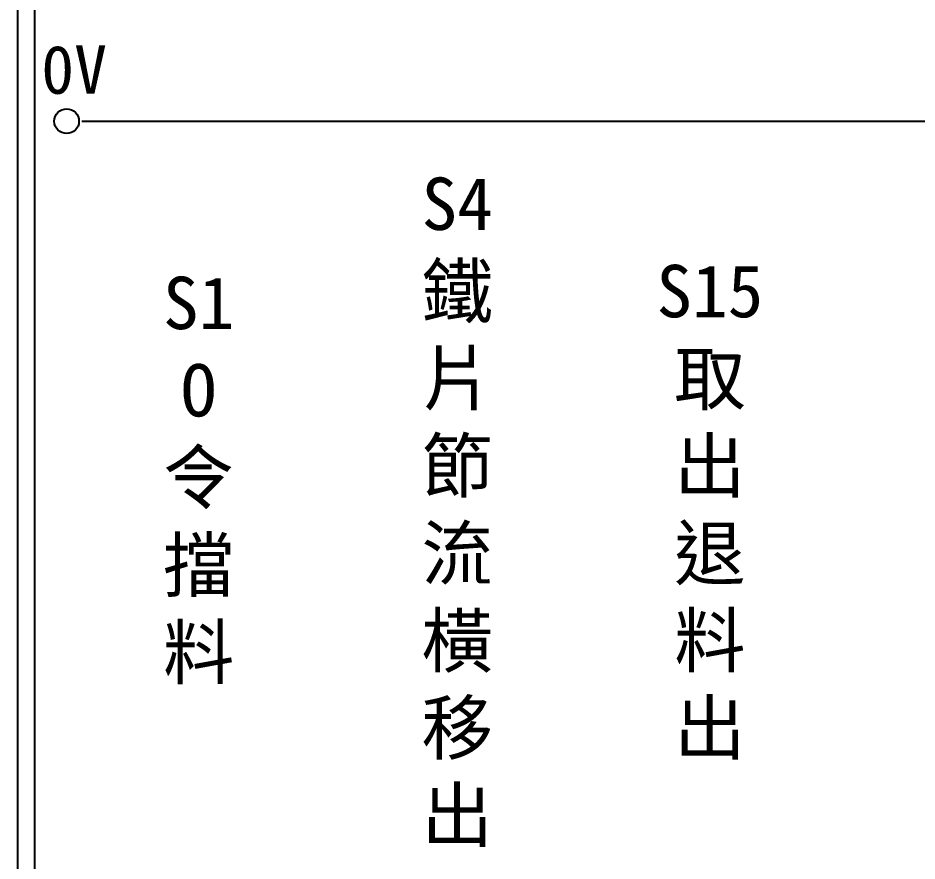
# Model space of a CAD drawing. Extents: x 926 to 1213, y 3 to 207.
# Drawn here: x 925.7 to 992.7, y 44.9 to 107.6 of the extents above; entities that cross this region are included whole.
import ezdxf

# ---------------------------------------------------------------- set-up
doc = ezdxf.new("R2010")
doc.units = 0
doc.layers.add('圖框層', color=7, linetype='CONTINUOUS')
doc.layers.add('標尺寸層', color=3, linetype='CONTINUOUS')
doc.styles.add('CNS', font='romanc.shx', dxfattribs={"bigfont": 'chineset.shx'})
doc.styles.add('STSL', font='kaiu.ttf')

msp = doc.modelspace()

# ---------------------------------------------------------------- linework, layer by layer
at = {"layer": '圖框層', "color": 7}
for p, q in [((925.742, 3), (925.742, 206.969)), ((926.992, 4.25), (926.992, 205.719))]:
    msp.add_line(p, q, dxfattribs=at)
at = {"layer": '標尺寸層', "color": 7}
msp.add_line((930.49, 99.958), (1208.361, 99.958), dxfattribs=at)
msp.add_circle((929.363, 99.958), 0.92, dxfattribs=at)

# ---------------------------------------------------------------- texts
at = {"layer": '圖框層', "color": 4, "style": 'STSL'}
msp.add_text('0V', height=3.6, dxfattribs=at).set_placement((927.474, 102))
at = {"layer": '標尺寸層', "color": 7, "char_height": 3.9, "width": 4.96081, "attachment_point": 5, "style": 'CNS'}
for s, insert in [('{\\fDFKai-SB|b0|i0|c136|p65;S4鐵片節流橫移出}', (958.439, 70.851)), ('{\\fDFKai-SB|b0|i0|c136|p65;S15取出退料出}', (977.246, 70.851)), ('{\\fDFKai-SB|b0|i0|c136|p65;S1\\PO令擋料}', (939.192, 73.218))]:
    msp.add_mtext(s, dxfattribs=dict(at, insert=insert))

doc.saveas('drawing.dxf')
